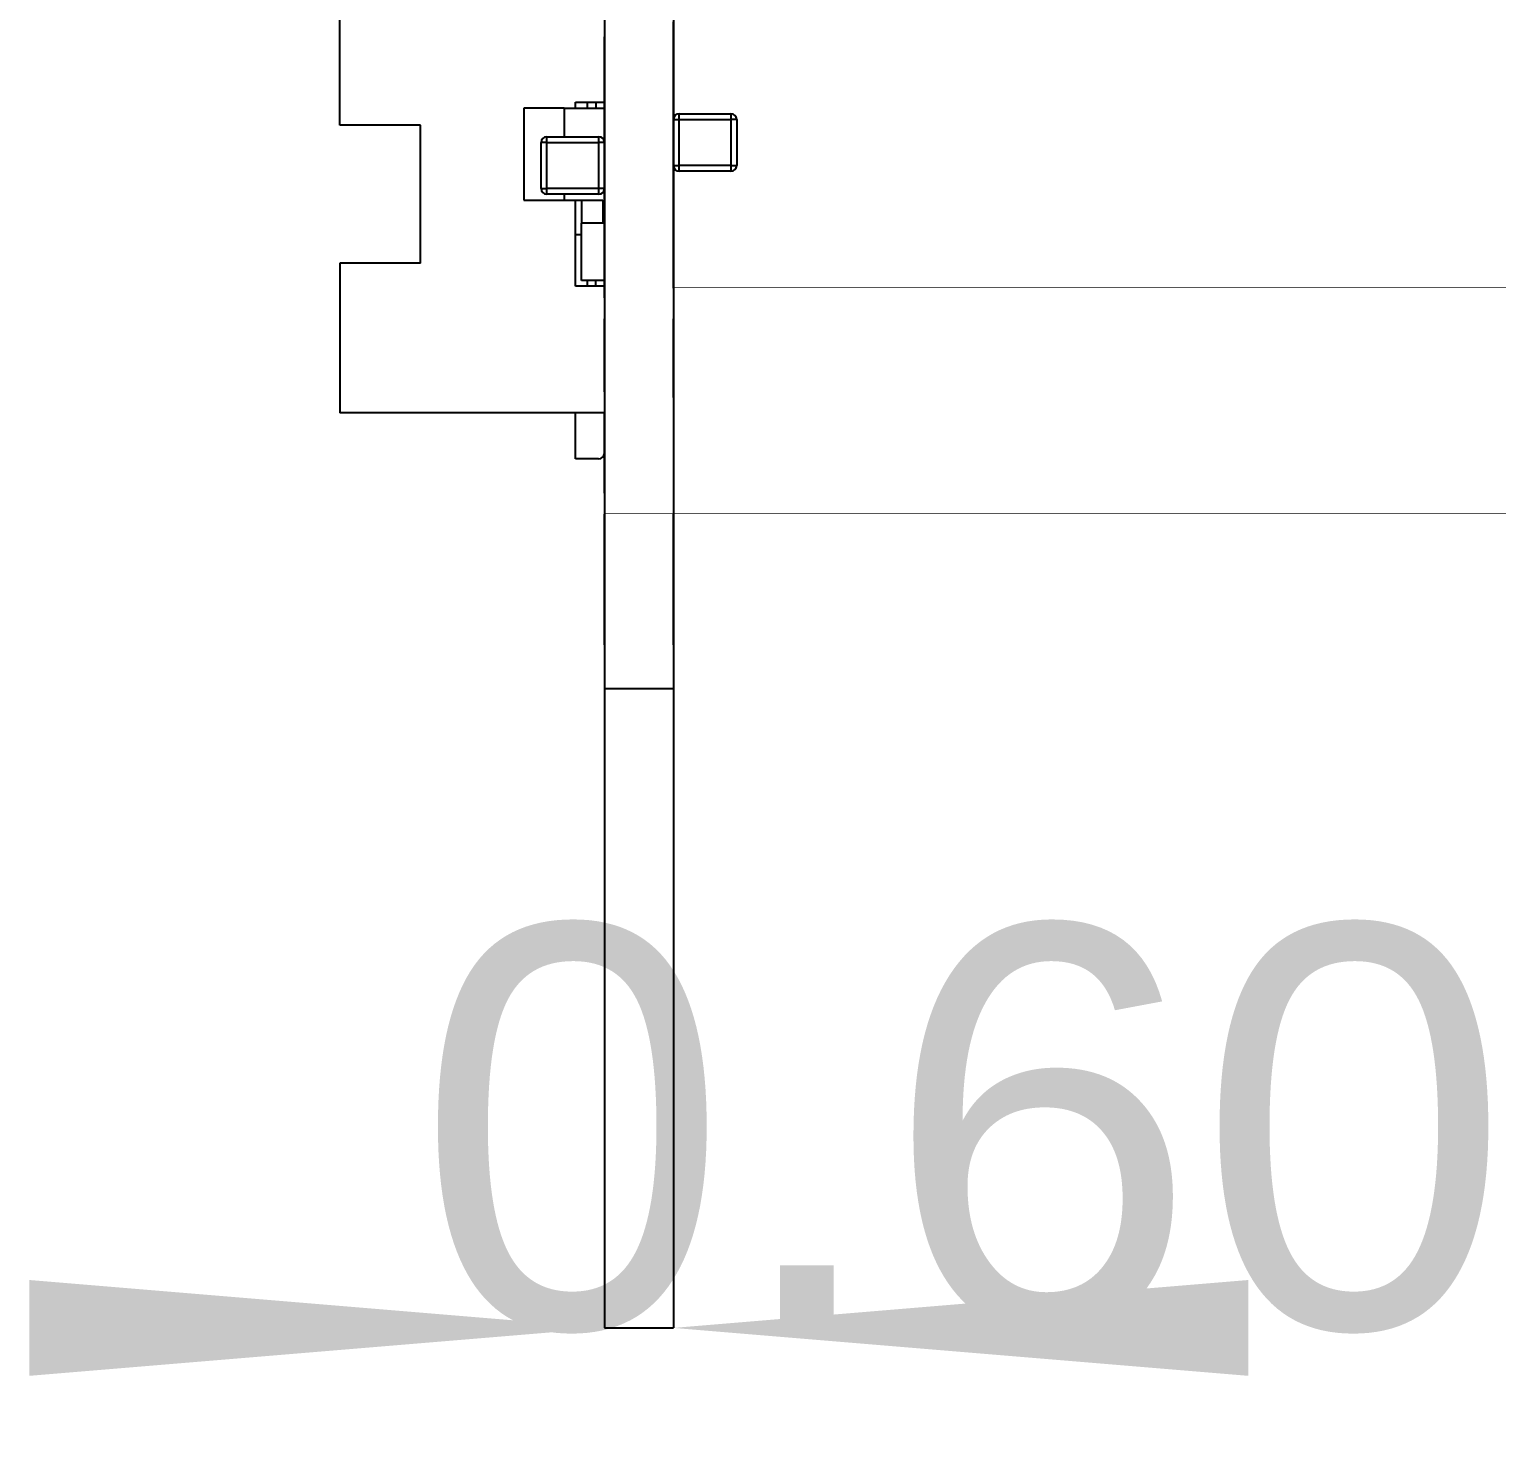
# Model space of a CAD drawing. Extents: x 77 to 195, y 90 to 134.
# Drawn here: x 181.97 to 194.73, y 90.75 to 103.13 of the extents above; entities that cross this region are included whole.
import ezdxf
from ezdxf.enums import TextEntityAlignment as Align

# ---------------------------------------------------------------- set-up
doc = ezdxf.new("R2010")
doc.units = 0
doc.layers.get('0').update_dxf_attribs({"linetype": 'CONTINUOUS'})
doc.layers.add('Dimension009', color=7, linetype='CONTINUOUS')
doc.layers.add('View005', color=7, linetype='CONTINUOUS')
doc.styles.get("Standard").update_dxf_attribs({"font": 'arial.ttf'})
doc.dimstyles.get("Standard").update_dxf_attribs({"dimscale": 0, "dimtxt": 2.5, "dimasz": 2.5, "dimexe": 1.25, "dimexo": 0.625, "dimtad": 1, "dimtxsty": 'STANDARD', "dimcen": 2.5, "dimazin": 3, "dimtfac": 1, "dimtmove": 0, "dimatfit": 3})

# ---------------------------------------------------------------- blocks, each defined once
blk = doc.blocks.new('*Dimension009')
at = {"color": 0}
for points in [[(181.974, 91.4253), (181.974, 92.2587), (186.974, 91.842)], [(192.574, 91.4253), (192.574, 92.2587), (187.574, 91.842)]]:
    blk.add_solid(points, dxfattribs=at)
at = {"layer": 'Dimension009'}
for p, q in [((186.974, 97.4), (186.974, 91.842)), ((187.574, 97.4), (187.574, 91.842)), ((186.974, 91.842), (187.574, 91.842))]:
    blk.add_line(p, q, dxfattribs=at)
blk.add_text('0.60', height=3.5, dxfattribs=at).set_placement((190.093, 91.842), align=Align.CENTER)

msp = doc.modelspace()

# ---------------------------------------------------------------- linework, layer by layer
at = {"layer": 'View005'}
for p, q in [((186.974, 117.4), (186.974, 97.4)), ((186.974, 117.4), (186.974, 97.4)), ((187.574, 117.4), (187.574, 97.4)), ((187.574, 117.4), (187.574, 97.4)), ((187.574, 117.4), (187.574, 97.4)), ((184.674, 102.3), (184.674, 103.6)), ((184.674, 102.3), (184.674, 103.6)), ((186.974, 103.068), (186.974, 103.068)), ((186.974, 103.068), (186.974, 103.068)), ((187.574, 103.068), (187.574, 103.068)), ((187.574, 103.068), (187.574, 103.068)), ((186.974, 102.75), (186.974, 102.75)), ((186.974, 102.75), (186.974, 102.75)), ((187.574, 102.75), (187.574, 102.75)), ((187.574, 102.75), (187.574, 102.75)), ((186.624, 102.45), (186.274, 102.45)), ((186.274, 102.45), (186.274, 101.65)), ((186.624, 102.45), (186.274, 102.45)), ((186.274, 102.45), (186.274, 101.65)), ((186.624, 102.45), (186.624, 102.2)), ((186.624, 102.45), (186.624, 102.2)), ((186.724, 102.45), (186.724, 102.5)), ((186.724, 102.5), (186.974, 102.5)), ((186.724, 102.45), (186.724, 102.5)), ((186.724, 102.5), (186.974, 102.5)), ((186.824, 102.5), (186.824, 102.45)), ((186.824, 102.5), (186.824, 102.45)), ((186.899, 102.5), (186.899, 102.45)), ((186.899, 102.5), (186.899, 102.45)), ((186.974, 102.5), (186.974, 102.5)), ((186.974, 102.5), (186.974, 102.5)), ((186.974, 102.25), (186.974, 102.433)), ((186.974, 102.25), (186.974, 102.433)), ((186.974, 102.25), (186.974, 102.433)), ((186.974, 102.25), (186.974, 102.433)), ((186.974, 102.433), (186.974, 102.433)), ((186.974, 102.433), (186.974, 102.433)), ((187.574, 102.433), (187.574, 102.433)), ((187.574, 102.433), (187.574, 102.433)), ((187.574, 102.318), (187.574, 102.318)), ((187.574, 102.318), (187.574, 102.318)), ((187.624, 102.4), (188.074, 102.4)), ((187.624, 102.4), (188.074, 102.4)), ((187.624, 102.4), (188.074, 102.4)), ((187.624, 102.4), (188.074, 102.4)), ((187.624, 102.4), (188.074, 102.4)), ((187.624, 102.4), (188.074, 102.4)), ((187.624, 102.4), (188.074, 102.4)), ((187.624, 102.4), (188.074, 102.4)), ((187.624, 102.4), (188.074, 102.4)), ((187.624, 102.4), (188.074, 102.4)), ((187.624, 102.4), (188.074, 102.4)), ((187.624, 102.4), (188.074, 102.4)), ((187.624, 102.4), (188.074, 102.4)), ((187.624, 102.4), (188.074, 102.4)), ((187.624, 102.4), (188.074, 102.4)), ((187.624, 102.4), (188.074, 102.4)), ((187.624, 102.4), (188.074, 102.4)), ((187.624, 102.4), (188.074, 102.4)), ((187.624, 102.4), (188.074, 102.4)), ((187.624, 102.4), (188.074, 102.4)), ((187.624, 102.35), (188.074, 102.35)), ((187.624, 101.95), (187.624, 102.35)), ((187.624, 102.35), (188.074, 102.35)), ((187.624, 101.95), (187.624, 102.35)), ((187.624, 102.35), (188.074, 102.35)), ((187.624, 101.95), (187.624, 102.35)), ((187.624, 102.35), (188.074, 102.35)), ((187.624, 101.95), (187.624, 102.35)), ((187.624, 102.35), (188.074, 102.35)), ((187.624, 101.95), (187.624, 102.35)), ((187.624, 102.35), (188.074, 102.35)), ((187.624, 101.95), (187.624, 102.35)), ((188.074, 102.35), (188.074, 101.95)), ((188.074, 102.35), (188.074, 101.95)), ((188.074, 102.35), (188.074, 101.95)), ((188.074, 102.35), (188.074, 101.95)), ((188.074, 102.35), (188.074, 101.95)), ((188.074, 102.35), (188.074, 101.95)), ((188.124, 102.35), (188.124, 101.95)), ((188.124, 102.35), (188.124, 101.95)), ((188.124, 102.35), (188.124, 101.95)), ((188.124, 102.35), (188.124, 101.95)), ((188.124, 102.35), (188.124, 101.95)), ((188.124, 102.35), (188.124, 101.95)), ((185.374, 102.3), (184.674, 102.3)), ((185.374, 102.3), (184.674, 102.3)), ((185.374, 101.1), (185.374, 102.3)), ((185.374, 101.1), (185.374, 102.3)), ((185.374, 101.1), (185.374, 102.3)), ((185.374, 101.1), (185.374, 102.3)), ((186.474, 102.2), (186.924, 102.2)), ((186.474, 102.2), (186.924, 102.2)), ((186.474, 102.2), (186.924, 102.2)), ((186.474, 102.2), (186.924, 102.2)), ((186.474, 102.2), (186.924, 102.2)), ((186.474, 102.2), (186.924, 102.2)), ((186.974, 102.25), (186.974, 102.25)), ((186.974, 102.218), (186.974, 102.25)), ((186.974, 102.218), (186.974, 102.25)), ((186.974, 102.25), (186.974, 102.25)), ((186.974, 102.218), (186.974, 102.25)), ((186.974, 102.218), (186.974, 102.25)), ((186.974, 102.218), (186.974, 102.218)), ((186.974, 102.218), (186.974, 102.218)), ((187.574, 102.218), (187.574, 102.218)), ((187.574, 102.218), (187.574, 102.218)), ((186.424, 101.75), (186.424, 102.15)), ((186.424, 101.75), (186.424, 102.15)), ((186.424, 101.75), (186.424, 102.15)), ((186.424, 101.75), (186.424, 102.15)), ((186.424, 101.75), (186.424, 102.15)), ((186.424, 101.75), (186.424, 102.15)), ((186.474, 101.75), (186.474, 102.15)), ((186.474, 101.75), (186.474, 102.15)), ((186.474, 102.15), (186.924, 102.15)), ((186.474, 102.15), (186.924, 102.15)), ((186.474, 101.75), (186.474, 102.15)), ((186.474, 101.75), (186.474, 102.15)), ((186.474, 102.15), (186.924, 102.15)), ((186.474, 102.15), (186.924, 102.15)), ((186.474, 101.75), (186.474, 102.15)), ((186.474, 102.15), (186.924, 102.15)), ((186.474, 101.75), (186.474, 102.15)), ((186.474, 102.15), (186.924, 102.15)), ((186.924, 102.15), (186.924, 101.75)), ((186.924, 102.15), (186.924, 101.75)), ((186.924, 102.15), (186.924, 101.75)), ((186.924, 102.15), (186.924, 101.75)), ((186.924, 102.15), (186.924, 101.75)), ((186.924, 102.15), (186.924, 101.75)), ((188.074, 101.95), (187.624, 101.95)), ((188.074, 101.95), (187.624, 101.95)), ((188.074, 101.95), (187.624, 101.95)), ((188.074, 101.95), (187.624, 101.95)), ((188.074, 101.95), (187.624, 101.95)), ((188.074, 101.95), (187.624, 101.95)), ((186.974, 101.9), (186.974, 101.9)), ((186.974, 101.9), (186.974, 101.9)), ((187.574, 101.9), (187.574, 101.9)), ((187.574, 101.9), (187.574, 101.9)), ((188.074, 101.9), (187.624, 101.9)), ((188.074, 101.9), (187.624, 101.9)), ((188.074, 101.9), (187.624, 101.9)), ((188.074, 101.9), (187.624, 101.9)), ((188.074, 101.9), (187.624, 101.9)), ((188.074, 101.9), (187.624, 101.9)), ((186.924, 101.75), (186.474, 101.75)), ((186.924, 101.75), (186.474, 101.75)), ((186.924, 101.75), (186.474, 101.75)), ((186.924, 101.75), (186.474, 101.75)), ((186.924, 101.75), (186.474, 101.75)), ((186.924, 101.75), (186.474, 101.75)), ((186.924, 101.7), (186.474, 101.7)), ((186.924, 101.7), (186.474, 101.7)), ((186.924, 101.7), (186.474, 101.7)), ((186.924, 101.7), (186.474, 101.7)), ((186.924, 101.7), (186.474, 101.7)), ((186.924, 101.7), (186.474, 101.7)), ((186.624, 101.7), (186.624, 101.65)), ((186.624, 101.7), (186.624, 101.65)), ((186.274, 101.65), (186.624, 101.65)), ((186.274, 101.65), (186.624, 101.65)), ((186.724, 100.9), (186.724, 101.65)), ((186.724, 100.9), (186.724, 101.65)), ((186.774, 101.65), (186.774, 101.45)), ((186.774, 101.65), (186.774, 101.45)), ((186.96, 101.65), (186.96, 101.45)), ((186.96, 101.65), (186.96, 101.45)), ((186.974, 100.8), (186.974, 101.583)), ((186.974, 100.8), (186.974, 101.583)), ((186.974, 100.8), (186.974, 101.583)), ((186.974, 100.8), (186.974, 101.583)), ((186.974, 101.583), (186.974, 101.583)), ((186.974, 101.583), (186.974, 101.583)), ((187.574, 101.583), (187.574, 101.583)), ((187.574, 101.583), (187.574, 101.583)), ((186.774, 100.95), (186.774, 101.45)), ((186.974, 101.45), (186.774, 101.45)), ((186.774, 100.95), (186.774, 101.45)), ((186.974, 101.45), (186.774, 101.45)), ((186.974, 101.45), (186.974, 101.45)), ((186.974, 101.45), (186.974, 101.45)), ((187.574, 101.433), (187.574, 101.433)), ((187.574, 101.433), (187.574, 101.433)), ((187.574, 101.3), (187.574, 101.3)), ((187.574, 101.3), (187.574, 101.3)), ((185.374, 101.1), (184.674, 101.1)), ((184.674, 101.1), (184.674, 99.8)), ((185.374, 101.1), (184.674, 101.1)), ((184.674, 101.1), (184.674, 99.8)), ((186.974, 100.95), (186.774, 100.95)), ((186.974, 100.95), (186.774, 100.95)), ((186.824, 100.95), (186.824, 100.9)), ((186.824, 100.95), (186.824, 100.9)), ((186.899, 100.9), (186.899, 100.95)), ((186.899, 100.9), (186.899, 100.95)), ((186.974, 100.95), (186.974, 100.95)), ((186.974, 100.95), (186.974, 100.95)), ((187.574, 100.983), (187.574, 100.983)), ((187.574, 100.983), (187.574, 100.983)), ((186.974, 100.9), (186.724, 100.9)), ((186.974, 100.9), (186.724, 100.9)), ((186.974, 100.9), (186.974, 100.9)), ((186.974, 100.9), (186.974, 100.9)), ((186.974, 100.8), (186.974, 100.8)), ((186.974, 100.8), (186.974, 100.8)), ((187.574, 100.883), (187.574, 100.883)), ((187.574, 100.883), (187.574, 100.883)), ((186.974, 100.618), (186.974, 100.618)), ((186.974, 100.618), (186.974, 100.618)), ((187.574, 100.618), (187.574, 100.618)), ((187.574, 100.618), (187.574, 100.618)), ((186.974, 100.3), (186.974, 100.3)), ((186.974, 100.3), (186.974, 100.3)), ((187.574, 100.3), (187.574, 100.3)), ((187.574, 100.3), (187.574, 100.3)), ((186.974, 99.9825), (186.974, 99.9825)), ((186.974, 99.9825), (186.974, 99.9825)), ((187.574, 99.9825), (187.574, 99.9825)), ((187.574, 99.9825), (187.574, 99.9825)), ((187.574, 99.9325), (187.574, 99.9325)), ((187.574, 99.9325), (187.574, 99.9325)), ((186.974, 99.8), (184.674, 99.8)), ((186.974, 99.8), (184.674, 99.8)), ((186.724, 99.4), (186.724, 99.8)), ((186.724, 99.4), (186.724, 99.8)), ((186.974, 99.0999), (186.974, 99.8)), ((186.974, 99.0999), (186.974, 99.8)), ((186.974, 99.0999), (186.974, 99.8)), ((186.974, 99.0999), (186.974, 99.8)), ((186.924, 99.4), (186.724, 99.4)), ((186.924, 99.4), (186.724, 99.4)), ((186.974, 99.0999), (186.974, 99.0999)), ((186.974, 99.0999), (186.974, 99.0999)), ((186.974, 98.9175), (186.974, 98.9175)), ((186.974, 98.9175), (186.974, 98.9175)), ((187.574, 98.9175), (187.574, 98.9175)), ((187.574, 98.9175), (187.574, 98.9175)), ((186.974, 98.8175), (186.974, 98.8175)), ((186.974, 98.8175), (186.974, 98.8175)), ((187.574, 98.8175), (187.574, 98.8175)), ((187.574, 98.8175), (187.574, 98.8175)), ((186.974, 98.5), (186.974, 98.5)), ((186.974, 98.5), (186.974, 98.5)), ((187.574, 98.5), (187.574, 98.5)), ((187.574, 98.5), (187.574, 98.5)), ((186.974, 98.1825), (186.974, 98.1825)), ((186.974, 98.1825), (186.974, 98.1825)), ((187.574, 98.1825), (187.574, 98.1825)), ((187.574, 98.1825), (187.574, 98.1825)), ((186.974, 98.1), (186.974, 98.1)), ((186.974, 98.1), (186.974, 98.1)), ((187.574, 98.1), (187.574, 98.1)), ((187.574, 98.1), (187.574, 98.1)), ((186.974, 97.7825), (186.974, 97.7825)), ((186.974, 97.7825), (186.974, 97.7825)), ((187.574, 97.7825), (187.574, 97.7825)), ((187.574, 97.7825), (187.574, 97.7825)), ((187.574, 97.4), (186.974, 97.4)), ((187.574, 97.4), (186.974, 97.4))]:
    msp.add_line(p, q, dxfattribs=at)
for centre, start, end in [((187.624, 102.35), 179.638, 180), ((187.624, 102.35), 179.638, 180), ((187.624, 102.35), 179.638, 180), ((187.624, 102.35), 179.638, 180), ((187.624, 102.35), 179.638, 180), ((187.624, 102.35), 179.638, 180), ((187.624, 102.35), 179.638, 180), ((187.624, 102.35), 179.638, 180), ((187.624, 102.35), 179.638, 180), ((187.624, 102.35), 179.638, 180), ((187.624, 102.35), 179.638, 180), ((187.624, 102.35), 179.638, 180), ((187.624, 102.35), 179.638, 180), ((187.624, 102.35), 179.638, 180), ((187.624, 102.35), 179.638, 180), ((187.624, 102.35), 179.638, 180), ((187.624, 102.35), 179.638, 180), ((187.624, 102.35), 179.638, 180), ((187.624, 102.35), 90, 175.191), ((187.624, 102.35), 90, 175.191), ((187.624, 102.35), 90, 175.191), ((187.624, 102.35), 90, 175.191), ((187.624, 102.35), 90, 175.191), ((187.624, 102.35), 90, 175.191), ((187.624, 102.35), 90, 175.191), ((187.624, 102.35), 90, 175.191), ((187.624, 102.35), 90, 175.191), ((187.624, 102.35), 90, 175.191), ((187.624, 102.35), 90, 175.191), ((187.624, 102.35), 90, 175.191), ((187.624, 102.35), 90, 175.191), ((187.624, 102.35), 90, 175.191), ((187.624, 102.35), 90, 175.191), ((187.624, 102.35), 90, 175.191), ((187.624, 102.35), 90, 175.191), ((187.624, 102.35), 90, 175.191), ((188.074, 102.35), 0, 90), ((188.074, 102.35), 0, 90), ((188.074, 102.35), 0, 90), ((188.074, 102.35), 0, 90), ((188.074, 102.35), 0, 90), ((188.074, 102.35), 0, 90), ((188.074, 102.35), 0, 90), ((188.074, 102.35), 0, 90), ((188.074, 102.35), 0, 90), ((188.074, 102.35), 0, 90), ((188.074, 102.35), 0, 90), ((188.074, 102.35), 0, 90), ((188.074, 102.35), 0, 90), ((188.074, 102.35), 0, 90), ((188.074, 102.35), 0, 90), ((188.074, 102.35), 0, 90), ((186.474, 102.15), 90, 180), ((186.474, 102.15), 90, 180), ((186.474, 102.15), 90, 180), ((186.474, 102.15), 90, 180), ((186.474, 102.15), 90, 180), ((186.474, 102.15), 90, 180), ((186.474, 102.15), 90, 180), ((186.474, 102.15), 90, 180), ((186.924, 102.15), 4.8088, 90), ((186.924, 102.15), 4.8088, 90), ((186.924, 102.15), 4.8088, 90), ((186.924, 102.15), 4.8088, 90), ((186.924, 102.15), 4.8088, 90), ((186.924, 102.15), 4.8088, 90), ((186.924, 102.15), 4.8088, 90), ((186.924, 102.15), 4.8088, 90), ((186.924, 102.15), 0, 0.36237), ((186.924, 102.15), 0, 0.36237), ((186.924, 102.15), 0, 0.36237), ((186.924, 102.15), 0, 0.36237), ((186.924, 102.15), 0, 0.36237), ((186.924, 102.15), 0, 0.36237), ((186.924, 102.15), 0, 0.36237), ((186.924, 102.15), 0, 0.36237), ((187.624, 101.95), 180, -179.638), ((187.624, 101.95), 180, -179.638), ((187.624, 101.95), 180, -179.638), ((187.624, 101.95), 180, -179.638), ((187.624, 101.95), -180, -179.638), ((187.624, 101.95), -180, -179.638), ((187.624, 101.95), -180, -179.638), ((187.624, 101.95), -180, -179.638), ((187.624, 101.95), 180, -179.638), ((187.624, 101.95), 180, -179.638), ((187.624, 101.95), -175.191, -90), ((187.624, 101.95), -175.191, -90), ((187.624, 101.95), -175.191, -90), ((187.624, 101.95), -175.191, -90), ((187.624, 101.95), -175.191, -90), ((187.624, 101.95), -175.191, -90), ((187.624, 101.95), -175.191, -90), ((187.624, 101.95), -175.191, -90), ((187.624, 101.95), -175.191, -90), ((187.624, 101.95), -175.191, -90), ((188.074, 101.95), -90, 0), ((188.074, 101.95), -90, 0), ((188.074, 101.95), -90, 0), ((188.074, 101.95), -90, 0), ((188.074, 101.95), -90, 0), ((188.074, 101.95), -90, 0), ((188.074, 101.95), -90, 0), ((188.074, 101.95), -90, 0), ((188.074, 101.95), -90, 0), ((188.074, 101.95), -90, 0), ((188.074, 101.95), -90, 0), ((188.074, 101.95), -90, 0), ((188.074, 101.95), -90, 0), ((188.074, 101.95), -90, 0), ((188.074, 101.95), -90, 0), ((188.074, 101.95), -90, 0), ((186.474, 101.75), 180, -90), ((186.474, 101.75), 180, -90), ((186.474, 101.75), 180, -90), ((186.474, 101.75), 180, -90), ((186.474, 101.75), 180, -90), ((186.474, 101.75), 180, -90), ((186.474, 101.75), 180, -90), ((186.474, 101.75), 180, -90), ((186.924, 101.75), -90, -4.8088), ((186.924, 101.75), -90, -4.8088), ((186.924, 101.75), -90, -4.8088), ((186.924, 101.75), -90, -4.8088), ((186.924, 101.75), -90, -4.8088), ((186.924, 101.75), -90, -4.8088), ((186.924, 101.75), -90, -4.8088), ((186.924, 101.75), -90, -4.8088), ((186.924, 101.75), -90, -4.8088), ((186.924, 101.75), -90, -4.8088), ((186.924, 101.75), -90, -4.8088), ((186.924, 101.75), -90, -4.8088), ((186.924, 101.75), -90, -4.8088), ((186.924, 101.75), -90, -4.8088), ((186.924, 101.75), -90, -4.8088), ((186.924, 101.75), -90, -4.8088), ((186.924, 101.75), -90, -4.8088), ((186.924, 101.75), -90, -4.8088), ((186.924, 101.75), -0.36237, 0), ((186.924, 101.75), -0.36237, 0), ((186.924, 101.75), -0.36237, 0), ((186.924, 101.75), -0.36237, 0), ((186.924, 101.75), -0.36237, 0), ((186.924, 101.75), -0.36237, 0), ((186.924, 101.75), -0.36237, 0), ((186.924, 101.75), -0.36237, 0), ((186.924, 101.75), -0.36237, 0), ((186.924, 101.75), -0.36237, 0), ((186.924, 101.75), -0.36237, 0), ((186.924, 101.75), -0.36237, 0), ((186.924, 101.75), -0.36237, 0), ((186.924, 101.75), -0.36237, 0), ((186.924, 101.75), -0.36237, 0), ((186.924, 101.75), -0.36237, 0), ((186.924, 101.75), -0.36237, 0), ((186.924, 101.75), -0.36237, 0), ((186.924, 99.45), -90, -4.8088), ((186.924, 99.45), -90, -4.8088), ((186.924, 99.45), -0.36237, 0), ((186.924, 99.45), -0.36237, 0)]:
    msp.add_arc(centre, 0.05, start, end, dxfattribs=at)
for points, degree in [([(187.574, 103.068), (187.574, 103.131), (187.574, 103.2)], 2), ([(187.574, 103.068), (187.574, 103.131), (187.574, 103.2)], 2), ([(187.574, 103.068), (187.574, 103.131), (187.574, 103.2)], 2), ([(187.574, 103.068), (187.574, 103.131), (187.574, 103.2)], 2), ([(186.974, 102.45), (186.974, 102.45)], 1), ([(186.974, 102.45), (186.974, 102.45)], 1), ([(187.574, 102.318), (187.574, 102.384), (187.574, 102.433)], 2), ([(187.574, 102.318), (187.574, 102.384), (187.574, 102.433)], 2), ([(187.574, 102.318), (187.574, 102.384), (187.574, 102.433)], 2), ([(187.574, 102.318), (187.574, 102.384), (187.574, 102.433)], 2), ([(187.574, 102.35), (187.574, 102.35)], 1), ([(187.574, 102.35), (187.576, 102.35), (187.599, 102.35), (187.624, 102.35)], 3), ([(187.574, 102.35), (187.574, 102.35)], 1), ([(187.574, 102.35), (187.576, 102.35), (187.599, 102.35), (187.624, 102.35)], 3), ([(187.574, 102.35), (187.574, 102.35)], 1), ([(187.574, 102.35), (187.576, 102.35), (187.599, 102.35), (187.624, 102.35)], 3), ([(187.574, 102.35), (187.574, 102.35)], 1), ([(187.574, 102.35), (187.576, 102.35), (187.599, 102.35), (187.624, 102.35)], 3), ([(187.574, 102.35), (187.574, 102.35)], 1), ([(187.574, 102.35), (187.576, 102.35), (187.599, 102.35), (187.624, 102.35)], 3), ([(187.574, 102.35), (187.574, 102.35)], 1), ([(187.574, 102.35), (187.576, 102.35), (187.599, 102.35), (187.624, 102.35)], 3), ([(187.574, 102.218), (187.574, 102.315), (187.574, 102.318)], 2), ([(187.574, 102.218), (187.574, 102.315), (187.574, 102.318)], 2), ([(187.574, 102.218), (187.574, 102.315), (187.574, 102.318)], 2), ([(187.574, 102.218), (187.574, 102.315), (187.574, 102.318)], 2), ([(187.624, 102.35), (187.624, 102.377), (187.624, 102.401), (187.624, 102.4)], 3), ([(187.624, 102.35), (187.624, 102.377), (187.624, 102.401), (187.624, 102.4)], 3), ([(187.624, 102.35), (187.624, 102.377), (187.624, 102.401), (187.624, 102.4)], 3), ([(187.624, 102.35), (187.624, 102.377), (187.624, 102.401), (187.624, 102.4)], 3), ([(187.624, 102.35), (187.624, 102.377), (187.624, 102.401), (187.624, 102.4)], 3), ([(187.624, 102.35), (187.624, 102.377), (187.624, 102.401), (187.624, 102.4)], 3), ([(188.074, 102.4), (188.074, 102.401), (188.074, 102.377), (188.074, 102.35)], 3), ([(188.074, 102.4), (188.074, 102.401), (188.074, 102.377), (188.074, 102.35)], 3), ([(188.074, 102.4), (188.074, 102.401), (188.074, 102.377), (188.074, 102.35)], 3), ([(188.074, 102.4), (188.074, 102.401), (188.074, 102.377), (188.074, 102.35)], 3), ([(188.074, 102.4), (188.074, 102.401), (188.074, 102.377), (188.074, 102.35)], 3), ([(188.074, 102.4), (188.074, 102.401), (188.074, 102.377), (188.074, 102.35)], 3), ([(188.124, 102.35), (188.125, 102.35), (188.101, 102.35), (188.074, 102.35)], 3), ([(188.124, 102.35), (188.125, 102.35), (188.101, 102.35), (188.074, 102.35)], 3), ([(188.124, 102.35), (188.125, 102.35), (188.101, 102.35), (188.074, 102.35)], 3), ([(188.124, 102.35), (188.125, 102.35), (188.101, 102.35), (188.074, 102.35)], 3), ([(188.124, 102.35), (188.125, 102.35), (188.101, 102.35), (188.074, 102.35)], 3), ([(188.124, 102.35), (188.125, 102.35), (188.101, 102.35), (188.074, 102.35)], 3), ([(186.474, 102.15), (186.474, 102.177), (186.474, 102.201), (186.474, 102.2)], 3), ([(186.474, 102.15), (186.474, 102.177), (186.474, 102.201), (186.474, 102.2)], 3), ([(186.474, 102.15), (186.474, 102.177), (186.474, 102.201), (186.474, 102.2)], 3), ([(186.474, 102.15), (186.474, 102.177), (186.474, 102.201), (186.474, 102.2)], 3), ([(186.474, 102.15), (186.474, 102.177), (186.474, 102.201), (186.474, 102.2)], 3), ([(186.474, 102.15), (186.474, 102.177), (186.474, 102.201), (186.474, 102.2)], 3), ([(186.924, 102.2), (186.924, 102.201), (186.924, 102.177), (186.924, 102.15)], 3), ([(186.924, 102.2), (186.924, 102.201), (186.924, 102.177), (186.924, 102.15)], 3), ([(186.924, 102.2), (186.924, 102.201), (186.924, 102.177), (186.924, 102.15)], 3), ([(186.924, 102.2), (186.924, 102.201), (186.924, 102.177), (186.924, 102.15)], 3), ([(186.924, 102.2), (186.924, 102.201), (186.924, 102.177), (186.924, 102.15)], 3), ([(186.924, 102.2), (186.924, 102.201), (186.924, 102.177), (186.924, 102.15)], 3), ([(186.474, 102.15), (186.447, 102.15), (186.424, 102.15), (186.424, 102.15)], 3), ([(186.474, 102.15), (186.447, 102.15), (186.424, 102.15), (186.424, 102.15)], 3), ([(186.474, 102.15), (186.447, 102.15), (186.424, 102.15), (186.424, 102.15)], 3), ([(186.474, 102.15), (186.447, 102.15), (186.424, 102.15), (186.424, 102.15)], 3), ([(186.474, 102.15), (186.447, 102.15), (186.424, 102.15), (186.424, 102.15)], 3), ([(186.474, 102.15), (186.447, 102.15), (186.424, 102.15), (186.424, 102.15)], 3), ([(186.974, 102.15), (186.972, 102.15), (186.949, 102.15), (186.924, 102.15)], 3), ([(186.974, 102.15), (186.972, 102.15), (186.949, 102.15), (186.924, 102.15)], 3), ([(186.974, 102.15), (186.972, 102.15), (186.949, 102.15), (186.924, 102.15)], 3), ([(186.974, 102.15), (186.972, 102.15), (186.949, 102.15), (186.924, 102.15)], 3), ([(186.974, 102.15), (186.972, 102.15), (186.949, 102.15), (186.924, 102.15)], 3), ([(186.974, 102.15), (186.972, 102.15), (186.949, 102.15), (186.924, 102.15)], 3), ([(186.974, 102.15), (186.974, 102.15)], 1), ([(186.974, 102.15), (186.974, 102.15)], 1), ([(186.974, 102.15), (186.974, 102.15)], 1), ([(186.974, 102.15), (186.974, 102.15)], 1), ([(186.974, 102.15), (186.974, 102.15)], 1), ([(186.974, 102.15), (186.974, 102.15)], 1), ([(187.574, 101.95), (187.574, 101.95)], 1), ([(187.574, 101.95), (187.576, 101.95), (187.599, 101.95), (187.624, 101.95)], 3), ([(187.574, 101.95), (187.574, 101.95)], 1), ([(187.574, 101.95), (187.576, 101.95), (187.599, 101.95), (187.624, 101.95)], 3), ([(187.574, 101.95), (187.574, 101.95)], 1), ([(187.574, 101.95), (187.576, 101.95), (187.599, 101.95), (187.624, 101.95)], 3), ([(187.574, 101.95), (187.574, 101.95)], 1), ([(187.574, 101.95), (187.576, 101.95), (187.599, 101.95), (187.624, 101.95)], 3), ([(187.574, 101.95), (187.574, 101.95)], 1), ([(187.574, 101.95), (187.576, 101.95), (187.599, 101.95), (187.624, 101.95)], 3), ([(187.574, 101.95), (187.574, 101.95)], 1), ([(187.574, 101.95), (187.576, 101.95), (187.599, 101.95), (187.624, 101.95)], 3), ([(187.624, 101.9), (187.624, 101.899), (187.624, 101.923), (187.624, 101.95)], 3), ([(187.624, 101.9), (187.624, 101.899), (187.624, 101.923), (187.624, 101.95)], 3), ([(187.624, 101.9), (187.624, 101.899), (187.624, 101.923), (187.624, 101.95)], 3), ([(187.624, 101.9), (187.624, 101.899), (187.624, 101.923), (187.624, 101.95)], 3), ([(187.624, 101.9), (187.624, 101.899), (187.624, 101.923), (187.624, 101.95)], 3), ([(187.624, 101.9), (187.624, 101.899), (187.624, 101.923), (187.624, 101.95)], 3), ([(188.074, 101.95), (188.101, 101.95), (188.125, 101.95), (188.124, 101.95)], 3), ([(188.074, 101.95), (188.101, 101.95), (188.125, 101.95), (188.124, 101.95)], 3), ([(188.074, 101.95), (188.074, 101.923), (188.074, 101.899), (188.074, 101.9)], 3), ([(188.074, 101.95), (188.074, 101.923), (188.074, 101.899), (188.074, 101.9)], 3), ([(188.074, 101.95), (188.101, 101.95), (188.125, 101.95), (188.124, 101.95)], 3), ([(188.074, 101.95), (188.101, 101.95), (188.125, 101.95), (188.124, 101.95)], 3), ([(188.074, 101.95), (188.074, 101.923), (188.074, 101.899), (188.074, 101.9)], 3), ([(188.074, 101.95), (188.074, 101.923), (188.074, 101.899), (188.074, 101.9)], 3), ([(188.074, 101.95), (188.101, 101.95), (188.125, 101.95), (188.124, 101.95)], 3), ([(188.074, 101.95), (188.074, 101.923), (188.074, 101.899), (188.074, 101.9)], 3), ([(188.074, 101.95), (188.101, 101.95), (188.125, 101.95), (188.124, 101.95)], 3), ([(188.074, 101.95), (188.074, 101.923), (188.074, 101.899), (188.074, 101.9)], 3), ([(186.424, 101.75), (186.424, 101.75), (186.447, 101.75), (186.474, 101.75)], 3), ([(186.424, 101.75), (186.424, 101.75), (186.447, 101.75), (186.474, 101.75)], 3), ([(186.424, 101.75), (186.424, 101.75), (186.447, 101.75), (186.474, 101.75)], 3), ([(186.424, 101.75), (186.424, 101.75), (186.447, 101.75), (186.474, 101.75)], 3), ([(186.424, 101.75), (186.424, 101.75), (186.447, 101.75), (186.474, 101.75)], 3), ([(186.424, 101.75), (186.424, 101.75), (186.447, 101.75), (186.474, 101.75)], 3), ([(186.474, 101.7), (186.474, 101.699), (186.474, 101.723), (186.474, 101.75)], 3), ([(186.474, 101.7), (186.474, 101.699), (186.474, 101.723), (186.474, 101.75)], 3), ([(186.474, 101.7), (186.474, 101.699), (186.474, 101.723), (186.474, 101.75)], 3), ([(186.474, 101.7), (186.474, 101.699), (186.474, 101.723), (186.474, 101.75)], 3), ([(186.474, 101.7), (186.474, 101.699), (186.474, 101.723), (186.474, 101.75)], 3), ([(186.474, 101.7), (186.474, 101.699), (186.474, 101.723), (186.474, 101.75)], 3), ([(186.924, 101.75), (186.924, 101.723), (186.924, 101.699), (186.924, 101.7)], 3), ([(186.924, 101.75), (186.924, 101.723), (186.924, 101.699), (186.924, 101.7)], 3), ([(186.974, 101.75), (186.972, 101.75), (186.949, 101.75), (186.924, 101.75)], 3), ([(186.974, 101.75), (186.972, 101.75), (186.949, 101.75), (186.924, 101.75)], 3), ([(186.924, 101.75), (186.924, 101.723), (186.924, 101.699), (186.924, 101.7)], 3), ([(186.924, 101.75), (186.924, 101.723), (186.924, 101.699), (186.924, 101.7)], 3), ([(186.974, 101.75), (186.972, 101.75), (186.949, 101.75), (186.924, 101.75)], 3), ([(186.974, 101.75), (186.972, 101.75), (186.949, 101.75), (186.924, 101.75)], 3), ([(186.924, 101.75), (186.924, 101.723), (186.924, 101.699), (186.924, 101.7)], 3), ([(186.974, 101.75), (186.972, 101.75), (186.949, 101.75), (186.924, 101.75)], 3), ([(186.924, 101.75), (186.924, 101.723), (186.924, 101.699), (186.924, 101.7)], 3), ([(186.974, 101.75), (186.972, 101.75), (186.949, 101.75), (186.924, 101.75)], 3), ([(186.974, 101.75), (186.974, 101.75)], 1), ([(186.974, 101.75), (186.974, 101.75)], 1), ([(186.974, 101.75), (186.974, 101.75)], 1), ([(186.974, 101.75), (186.974, 101.75)], 1), ([(186.974, 101.75), (186.974, 101.75)], 1), ([(186.974, 101.75), (186.974, 101.75)], 1), ([(186.624, 101.65), (186.775, 101.65), (186.918, 101.65), (186.96, 101.65)], 3), ([(186.624, 101.65), (186.775, 101.65), (186.918, 101.65), (186.96, 101.65)], 3), ([(187.574, 101.433), (187.574, 101.432), (187.574, 101.491), (187.574, 101.583)], 3), ([(187.574, 101.433), (187.574, 101.432), (187.574, 101.491), (187.574, 101.583)], 3), ([(187.574, 101.433), (187.574, 101.432), (187.574, 101.491), (187.574, 101.583)], 3), ([(187.574, 101.433), (187.574, 101.432), (187.574, 101.491), (187.574, 101.583)], 3), ([(187.574, 101.3), (187.574, 101.369), (187.574, 101.433)], 2), ([(187.574, 101.3), (187.574, 101.369), (187.574, 101.433)], 2), ([(187.574, 101.3), (187.574, 101.369), (187.574, 101.433)], 2), ([(187.574, 101.3), (187.574, 101.369), (187.574, 101.433)], 2), ([(186.724, 101.35), (186.773, 101.35), (186.774, 101.35)], 2), ([(186.724, 101.35), (186.773, 101.35), (186.774, 101.35)], 2), ([(187.574, 100.883), (187.574, 100.885), (187.574, 100.983)], 2), ([(187.574, 100.883), (187.574, 100.885), (187.574, 100.983)], 2), ([(187.574, 100.883), (187.574, 100.885), (187.574, 100.983)], 2), ([(187.574, 100.883), (187.574, 100.885), (187.574, 100.983)], 2), ([(187.574, 99.9325), (187.574, 99.9331), (187.574, 99.9825)], 2), ([(187.574, 99.9325), (187.574, 99.9331), (187.574, 99.9825)], 2), ([(187.574, 99.9325), (187.574, 99.9331), (187.574, 99.9825)], 2), ([(187.574, 99.9325), (187.574, 99.9331), (187.574, 99.9825)], 2), ([(186.974, 98.8175), (186.974, 98.9151), (186.974, 98.9175)], 2), ([(186.974, 98.8175), (186.974, 98.9151), (186.974, 98.9175)], 2), ([(186.974, 98.8175), (186.974, 98.9151), (186.974, 98.9175)], 2), ([(186.974, 98.8175), (186.974, 98.9151), (186.974, 98.9175)], 2), ([(187.574, 98.8175), (187.574, 98.9151), (187.574, 98.9175)], 2), ([(187.574, 98.8175), (187.574, 98.9151), (187.574, 98.9175)], 2), ([(187.574, 98.8175), (187.574, 98.9151), (187.574, 98.9175)], 2), ([(187.574, 98.8175), (187.574, 98.9151), (187.574, 98.9175)], 2), ([(186.974, 98.1), (186.974, 98.1825)], 1), ([(186.974, 98.1), (186.974, 98.1825)], 1), ([(186.974, 98.1), (186.974, 98.1825)], 1), ([(186.974, 98.1), (186.974, 98.1825)], 1), ([(187.574, 98.1), (187.574, 98.1825)], 1), ([(187.574, 98.1), (187.574, 98.1825)], 1), ([(187.574, 98.1), (187.574, 98.1825)], 1), ([(187.574, 98.1), (187.574, 98.1825)], 1)]:
    msp.add_open_spline(points, degree=degree, dxfattribs=at)
for points, knots in [([(186.974, 102.75), (186.974, 102.833), (186.974, 102.915), (186.974, 102.975), (186.974, 103.033), (186.974, 103.067), (186.974, 103.068)], [0, 0, 0, 0, 0.785398, 0.785398, 0.785398, 1.5708, 1.5708, 1.5708, 1.5708]), ([(186.974, 102.75), (186.974, 102.833), (186.974, 102.915), (186.974, 102.975), (186.974, 103.033), (186.974, 103.067), (186.974, 103.068)], [0, 0, 0, 0, 0.785398, 0.785398, 0.785398, 1.5708, 1.5708, 1.5708, 1.5708]), ([(186.974, 102.75), (186.974, 102.833), (186.974, 102.915), (186.974, 102.975), (186.974, 103.033), (186.974, 103.067), (186.974, 103.068)], [0, 0, 0, 0, 0.785398, 0.785398, 0.785398, 1.5708, 1.5708, 1.5708, 1.5708]), ([(186.974, 102.75), (186.974, 102.833), (186.974, 102.915), (186.974, 102.975), (186.974, 103.033), (186.974, 103.067), (186.974, 103.068)], [0, 0, 0, 0, 0.785398, 0.785398, 0.785398, 1.5708, 1.5708, 1.5708, 1.5708]), ([(187.574, 102.75), (187.574, 102.833), (187.574, 102.915), (187.574, 102.975), (187.574, 103.033), (187.574, 103.067), (187.574, 103.068)], [0, 0, 0, 0, 0.785398, 0.785398, 0.785398, 1.5708, 1.5708, 1.5708, 1.5708]), ([(187.574, 102.75), (187.574, 102.833), (187.574, 102.915), (187.574, 102.975), (187.574, 103.033), (187.574, 103.067), (187.574, 103.068)], [0, 0, 0, 0, 0.785398, 0.785398, 0.785398, 1.5708, 1.5708, 1.5708, 1.5708]), ([(187.574, 102.75), (187.574, 102.833), (187.574, 102.915), (187.574, 102.975), (187.574, 103.033), (187.574, 103.067), (187.574, 103.068)], [0, 0, 0, 0, 0.785398, 0.785398, 0.785398, 1.5708, 1.5708, 1.5708, 1.5708]), ([(187.574, 102.75), (187.574, 102.833), (187.574, 102.915), (187.574, 102.975), (187.574, 103.033), (187.574, 103.067), (187.574, 103.068)], [0, 0, 0, 0, 0.785398, 0.785398, 0.785398, 1.5708, 1.5708, 1.5708, 1.5708]), ([(186.974, 102.433), (186.974, 102.433), (186.974, 102.467), (186.974, 102.525), (186.974, 102.585), (186.974, 102.667), (186.974, 102.75)], [4.71239, 4.71239, 4.71239, 4.71239, 5.49779, 5.49779, 5.49779, 6.28319, 6.28319, 6.28319, 6.28319]), ([(186.974, 102.433), (186.974, 102.433), (186.974, 102.467), (186.974, 102.525), (186.974, 102.585), (186.974, 102.667), (186.974, 102.75)], [4.71239, 4.71239, 4.71239, 4.71239, 5.49779, 5.49779, 5.49779, 6.28319, 6.28319, 6.28319, 6.28319]), ([(186.974, 102.433), (186.974, 102.433), (186.974, 102.467), (186.974, 102.525), (186.974, 102.585), (186.974, 102.667), (186.974, 102.75)], [4.71239, 4.71239, 4.71239, 4.71239, 5.49779, 5.49779, 5.49779, 6.28319, 6.28319, 6.28319, 6.28319]), ([(186.974, 102.433), (186.974, 102.433), (186.974, 102.467), (186.974, 102.525), (186.974, 102.585), (186.974, 102.667), (186.974, 102.75)], [4.71239, 4.71239, 4.71239, 4.71239, 5.49779, 5.49779, 5.49779, 6.28319, 6.28319, 6.28319, 6.28319]), ([(187.574, 102.433), (187.574, 102.433), (187.574, 102.467), (187.574, 102.525), (187.574, 102.585), (187.574, 102.667), (187.574, 102.75)], [4.71239, 4.71239, 4.71239, 4.71239, 5.49779, 5.49779, 5.49779, 6.28319, 6.28319, 6.28319, 6.28319]), ([(187.574, 102.433), (187.574, 102.433), (187.574, 102.467), (187.574, 102.525), (187.574, 102.585), (187.574, 102.667), (187.574, 102.75)], [4.71239, 4.71239, 4.71239, 4.71239, 5.49779, 5.49779, 5.49779, 6.28319, 6.28319, 6.28319, 6.28319]), ([(187.574, 102.433), (187.574, 102.433), (187.574, 102.467), (187.574, 102.525), (187.574, 102.585), (187.574, 102.667), (187.574, 102.75)], [4.71239, 4.71239, 4.71239, 4.71239, 5.49779, 5.49779, 5.49779, 6.28319, 6.28319, 6.28319, 6.28319]), ([(187.574, 102.433), (187.574, 102.433), (187.574, 102.467), (187.574, 102.525), (187.574, 102.585), (187.574, 102.667), (187.574, 102.75)], [4.71239, 4.71239, 4.71239, 4.71239, 5.49779, 5.49779, 5.49779, 6.28319, 6.28319, 6.28319, 6.28319]), ([(186.624, 102.45), (186.714, 102.45), (186.803, 102.45), (186.868, 102.45), (186.932, 102.45), (186.971, 102.45), (186.974, 102.45)], [0, 0, 0, 0, 0.769541, 0.769541, 0.769541, 1.53908, 1.53908, 1.53908, 1.53908]), ([(186.624, 102.45), (186.714, 102.45), (186.803, 102.45), (186.868, 102.45), (186.932, 102.45), (186.971, 102.45), (186.974, 102.45)], [0, 0, 0, 0, 0.769541, 0.769541, 0.769541, 1.53908, 1.53908, 1.53908, 1.53908]), ([(186.974, 101.9), (186.974, 101.983), (186.974, 102.065), (186.974, 102.125), (186.974, 102.183), (186.974, 102.217), (186.974, 102.218)], [0, 0, 0, 0, 0.785398, 0.785398, 0.785398, 1.5708, 1.5708, 1.5708, 1.5708]), ([(186.974, 101.9), (186.974, 101.983), (186.974, 102.065), (186.974, 102.125), (186.974, 102.183), (186.974, 102.217), (186.974, 102.218)], [0, 0, 0, 0, 0.785398, 0.785398, 0.785398, 1.5708, 1.5708, 1.5708, 1.5708]), ([(186.974, 101.9), (186.974, 101.983), (186.974, 102.065), (186.974, 102.125), (186.974, 102.183), (186.974, 102.217), (186.974, 102.218)], [0, 0, 0, 0, 0.785398, 0.785398, 0.785398, 1.5708, 1.5708, 1.5708, 1.5708]), ([(186.974, 101.9), (186.974, 101.983), (186.974, 102.065), (186.974, 102.125), (186.974, 102.183), (186.974, 102.217), (186.974, 102.218)], [0, 0, 0, 0, 0.785398, 0.785398, 0.785398, 1.5708, 1.5708, 1.5708, 1.5708]), ([(187.574, 101.9), (187.574, 101.983), (187.574, 102.065), (187.574, 102.125), (187.574, 102.183), (187.574, 102.217), (187.574, 102.218)], [0, 0, 0, 0, 0.785398, 0.785398, 0.785398, 1.5708, 1.5708, 1.5708, 1.5708]), ([(187.574, 101.9), (187.574, 101.983), (187.574, 102.065), (187.574, 102.125), (187.574, 102.183), (187.574, 102.217), (187.574, 102.218)], [0, 0, 0, 0, 0.785398, 0.785398, 0.785398, 1.5708, 1.5708, 1.5708, 1.5708]), ([(187.574, 101.9), (187.574, 101.983), (187.574, 102.065), (187.574, 102.125), (187.574, 102.183), (187.574, 102.217), (187.574, 102.218)], [0, 0, 0, 0, 0.785398, 0.785398, 0.785398, 1.5708, 1.5708, 1.5708, 1.5708]), ([(187.574, 101.9), (187.574, 101.983), (187.574, 102.065), (187.574, 102.125), (187.574, 102.183), (187.574, 102.217), (187.574, 102.218)], [0, 0, 0, 0, 0.785398, 0.785398, 0.785398, 1.5708, 1.5708, 1.5708, 1.5708]), ([(186.974, 101.583), (186.974, 101.583), (186.974, 101.617), (186.974, 101.675), (186.974, 101.735), (186.974, 101.817), (186.974, 101.9)], [4.71239, 4.71239, 4.71239, 4.71239, 5.49779, 5.49779, 5.49779, 6.28319, 6.28319, 6.28319, 6.28319]), ([(186.974, 101.583), (186.974, 101.583), (186.974, 101.617), (186.974, 101.675), (186.974, 101.735), (186.974, 101.817), (186.974, 101.9)], [4.71239, 4.71239, 4.71239, 4.71239, 5.49779, 5.49779, 5.49779, 6.28319, 6.28319, 6.28319, 6.28319]), ([(186.974, 101.583), (186.974, 101.583), (186.974, 101.617), (186.974, 101.675), (186.974, 101.735), (186.974, 101.817), (186.974, 101.9)], [4.71239, 4.71239, 4.71239, 4.71239, 5.49779, 5.49779, 5.49779, 6.28319, 6.28319, 6.28319, 6.28319]), ([(186.974, 101.583), (186.974, 101.583), (186.974, 101.617), (186.974, 101.675), (186.974, 101.735), (186.974, 101.817), (186.974, 101.9)], [4.71239, 4.71239, 4.71239, 4.71239, 5.49779, 5.49779, 5.49779, 6.28319, 6.28319, 6.28319, 6.28319]), ([(187.574, 101.583), (187.574, 101.583), (187.574, 101.617), (187.574, 101.675), (187.574, 101.735), (187.574, 101.817), (187.574, 101.9)], [4.71239, 4.71239, 4.71239, 4.71239, 5.49779, 5.49779, 5.49779, 6.28319, 6.28319, 6.28319, 6.28319]), ([(187.574, 101.583), (187.574, 101.583), (187.574, 101.617), (187.574, 101.675), (187.574, 101.735), (187.574, 101.817), (187.574, 101.9)], [4.71239, 4.71239, 4.71239, 4.71239, 5.49779, 5.49779, 5.49779, 6.28319, 6.28319, 6.28319, 6.28319]), ([(187.574, 101.583), (187.574, 101.583), (187.574, 101.617), (187.574, 101.675), (187.574, 101.735), (187.574, 101.817), (187.574, 101.9)], [4.71239, 4.71239, 4.71239, 4.71239, 5.49779, 5.49779, 5.49779, 6.28319, 6.28319, 6.28319, 6.28319]), ([(187.574, 101.583), (187.574, 101.583), (187.574, 101.617), (187.574, 101.675), (187.574, 101.735), (187.574, 101.817), (187.574, 101.9)], [4.71239, 4.71239, 4.71239, 4.71239, 5.49779, 5.49779, 5.49779, 6.28319, 6.28319, 6.28319, 6.28319]), ([(187.574, 100.983), (187.574, 100.983), (187.574, 101.017), (187.574, 101.075), (187.574, 101.135), (187.574, 101.217), (187.574, 101.3)], [4.71239, 4.71239, 4.71239, 4.71239, 5.49779, 5.49779, 5.49779, 6.28319, 6.28319, 6.28319, 6.28319]), ([(187.574, 100.983), (187.574, 100.983), (187.574, 101.017), (187.574, 101.075), (187.574, 101.135), (187.574, 101.217), (187.574, 101.3)], [4.71239, 4.71239, 4.71239, 4.71239, 5.49779, 5.49779, 5.49779, 6.28319, 6.28319, 6.28319, 6.28319]), ([(187.574, 100.983), (187.574, 100.983), (187.574, 101.017), (187.574, 101.075), (187.574, 101.135), (187.574, 101.217), (187.574, 101.3)], [4.71239, 4.71239, 4.71239, 4.71239, 5.49779, 5.49779, 5.49779, 6.28319, 6.28319, 6.28319, 6.28319]), ([(187.574, 100.983), (187.574, 100.983), (187.574, 101.017), (187.574, 101.075), (187.574, 101.135), (187.574, 101.217), (187.574, 101.3)], [4.71239, 4.71239, 4.71239, 4.71239, 5.49779, 5.49779, 5.49779, 6.28319, 6.28319, 6.28319, 6.28319]), ([(186.974, 100.3), (186.974, 100.383), (186.974, 100.465), (186.974, 100.525), (186.974, 100.583), (186.974, 100.617), (186.974, 100.618)], [0, 0, 0, 0, 0.785398, 0.785398, 0.785398, 1.5708, 1.5708, 1.5708, 1.5708]), ([(186.974, 100.3), (186.974, 100.383), (186.974, 100.465), (186.974, 100.525), (186.974, 100.583), (186.974, 100.617), (186.974, 100.618)], [0, 0, 0, 0, 0.785398, 0.785398, 0.785398, 1.5708, 1.5708, 1.5708, 1.5708]), ([(186.974, 100.3), (186.974, 100.383), (186.974, 100.465), (186.974, 100.525), (186.974, 100.583), (186.974, 100.617), (186.974, 100.618)], [0, 0, 0, 0, 0.785398, 0.785398, 0.785398, 1.5708, 1.5708, 1.5708, 1.5708]), ([(186.974, 100.3), (186.974, 100.383), (186.974, 100.465), (186.974, 100.525), (186.974, 100.583), (186.974, 100.617), (186.974, 100.618)], [0, 0, 0, 0, 0.785398, 0.785398, 0.785398, 1.5708, 1.5708, 1.5708, 1.5708]), ([(187.574, 100.3), (187.574, 100.383), (187.574, 100.465), (187.574, 100.525), (187.574, 100.583), (187.574, 100.617), (187.574, 100.618)], [0, 0, 0, 0, 0.785398, 0.785398, 0.785398, 1.5708, 1.5708, 1.5708, 1.5708]), ([(187.574, 100.3), (187.574, 100.383), (187.574, 100.465), (187.574, 100.525), (187.574, 100.583), (187.574, 100.617), (187.574, 100.618)], [0, 0, 0, 0, 0.785398, 0.785398, 0.785398, 1.5708, 1.5708, 1.5708, 1.5708]), ([(187.574, 100.3), (187.574, 100.383), (187.574, 100.465), (187.574, 100.525), (187.574, 100.583), (187.574, 100.617), (187.574, 100.618)], [0, 0, 0, 0, 0.785398, 0.785398, 0.785398, 1.5708, 1.5708, 1.5708, 1.5708]), ([(187.574, 100.3), (187.574, 100.383), (187.574, 100.465), (187.574, 100.525), (187.574, 100.583), (187.574, 100.617), (187.574, 100.618)], [0, 0, 0, 0, 0.785398, 0.785398, 0.785398, 1.5708, 1.5708, 1.5708, 1.5708]), ([(186.974, 99.9825), (186.974, 99.9828), (186.974, 100.017), (186.974, 100.075), (186.974, 100.135), (186.974, 100.217), (186.974, 100.3)], [4.71239, 4.71239, 4.71239, 4.71239, 5.49779, 5.49779, 5.49779, 6.28319, 6.28319, 6.28319, 6.28319]), ([(186.974, 99.9825), (186.974, 99.9828), (186.974, 100.017), (186.974, 100.075), (186.974, 100.135), (186.974, 100.217), (186.974, 100.3)], [4.71239, 4.71239, 4.71239, 4.71239, 5.49779, 5.49779, 5.49779, 6.28319, 6.28319, 6.28319, 6.28319]), ([(186.974, 99.9825), (186.974, 99.9828), (186.974, 100.017), (186.974, 100.075), (186.974, 100.135), (186.974, 100.217), (186.974, 100.3)], [4.71239, 4.71239, 4.71239, 4.71239, 5.49779, 5.49779, 5.49779, 6.28319, 6.28319, 6.28319, 6.28319]), ([(186.974, 99.9825), (186.974, 99.9828), (186.974, 100.017), (186.974, 100.075), (186.974, 100.135), (186.974, 100.217), (186.974, 100.3)], [4.71239, 4.71239, 4.71239, 4.71239, 5.49779, 5.49779, 5.49779, 6.28319, 6.28319, 6.28319, 6.28319]), ([(187.574, 99.9825), (187.574, 99.9828), (187.574, 100.017), (187.574, 100.075), (187.574, 100.135), (187.574, 100.217), (187.574, 100.3)], [4.71239, 4.71239, 4.71239, 4.71239, 5.49779, 5.49779, 5.49779, 6.28319, 6.28319, 6.28319, 6.28319]), ([(187.574, 99.9825), (187.574, 99.9828), (187.574, 100.017), (187.574, 100.075), (187.574, 100.135), (187.574, 100.217), (187.574, 100.3)], [4.71239, 4.71239, 4.71239, 4.71239, 5.49779, 5.49779, 5.49779, 6.28319, 6.28319, 6.28319, 6.28319]), ([(187.574, 99.9825), (187.574, 99.9828), (187.574, 100.017), (187.574, 100.075), (187.574, 100.135), (187.574, 100.217), (187.574, 100.3)], [4.71239, 4.71239, 4.71239, 4.71239, 5.49779, 5.49779, 5.49779, 6.28319, 6.28319, 6.28319, 6.28319]), ([(187.574, 99.9825), (187.574, 99.9828), (187.574, 100.017), (187.574, 100.075), (187.574, 100.135), (187.574, 100.217), (187.574, 100.3)], [4.71239, 4.71239, 4.71239, 4.71239, 5.49779, 5.49779, 5.49779, 6.28319, 6.28319, 6.28319, 6.28319]), ([(186.974, 98.5), (186.974, 98.5833), (186.974, 98.6654), (186.974, 98.7245), (186.974, 98.7832), (186.974, 98.8172), (186.974, 98.8175)], [0, 0, 0, 0, 0.785398, 0.785398, 0.785398, 1.5708, 1.5708, 1.5708, 1.5708]), ([(186.974, 98.5), (186.974, 98.5833), (186.974, 98.6654), (186.974, 98.7245), (186.974, 98.7832), (186.974, 98.8172), (186.974, 98.8175)], [0, 0, 0, 0, 0.785398, 0.785398, 0.785398, 1.5708, 1.5708, 1.5708, 1.5708]), ([(186.974, 98.5), (186.974, 98.5833), (186.974, 98.6654), (186.974, 98.7245), (186.974, 98.7832), (186.974, 98.8172), (186.974, 98.8175)], [0, 0, 0, 0, 0.785398, 0.785398, 0.785398, 1.5708, 1.5708, 1.5708, 1.5708]), ([(186.974, 98.5), (186.974, 98.5833), (186.974, 98.6654), (186.974, 98.7245), (186.974, 98.7832), (186.974, 98.8172), (186.974, 98.8175)], [0, 0, 0, 0, 0.785398, 0.785398, 0.785398, 1.5708, 1.5708, 1.5708, 1.5708]), ([(187.574, 98.5), (187.574, 98.5833), (187.574, 98.6654), (187.574, 98.7245), (187.574, 98.7832), (187.574, 98.8172), (187.574, 98.8175)], [0, 0, 0, 0, 0.785398, 0.785398, 0.785398, 1.5708, 1.5708, 1.5708, 1.5708]), ([(187.574, 98.5), (187.574, 98.5833), (187.574, 98.6654), (187.574, 98.7245), (187.574, 98.7832), (187.574, 98.8172), (187.574, 98.8175)], [0, 0, 0, 0, 0.785398, 0.785398, 0.785398, 1.5708, 1.5708, 1.5708, 1.5708]), ([(187.574, 98.5), (187.574, 98.5833), (187.574, 98.6654), (187.574, 98.7245), (187.574, 98.7832), (187.574, 98.8172), (187.574, 98.8175)], [0, 0, 0, 0, 0.785398, 0.785398, 0.785398, 1.5708, 1.5708, 1.5708, 1.5708]), ([(187.574, 98.5), (187.574, 98.5833), (187.574, 98.6654), (187.574, 98.7245), (187.574, 98.7832), (187.574, 98.8172), (187.574, 98.8175)], [0, 0, 0, 0, 0.785398, 0.785398, 0.785398, 1.5708, 1.5708, 1.5708, 1.5708]), ([(186.974, 98.1825), (186.974, 98.1828), (186.974, 98.2168), (186.974, 98.2755), (186.974, 98.3346), (186.974, 98.4167), (186.974, 98.5)], [4.71239, 4.71239, 4.71239, 4.71239, 5.49779, 5.49779, 5.49779, 6.28319, 6.28319, 6.28319, 6.28319]), ([(186.974, 98.1825), (186.974, 98.1828), (186.974, 98.2168), (186.974, 98.2755), (186.974, 98.3346), (186.974, 98.4167), (186.974, 98.5)], [4.71239, 4.71239, 4.71239, 4.71239, 5.49779, 5.49779, 5.49779, 6.28319, 6.28319, 6.28319, 6.28319]), ([(186.974, 98.1825), (186.974, 98.1828), (186.974, 98.2168), (186.974, 98.2755), (186.974, 98.3346), (186.974, 98.4167), (186.974, 98.5)], [4.71239, 4.71239, 4.71239, 4.71239, 5.49779, 5.49779, 5.49779, 6.28319, 6.28319, 6.28319, 6.28319]), ([(186.974, 98.1825), (186.974, 98.1828), (186.974, 98.2168), (186.974, 98.2755), (186.974, 98.3346), (186.974, 98.4167), (186.974, 98.5)], [4.71239, 4.71239, 4.71239, 4.71239, 5.49779, 5.49779, 5.49779, 6.28319, 6.28319, 6.28319, 6.28319]), ([(187.574, 98.1825), (187.574, 98.1828), (187.574, 98.2168), (187.574, 98.2755), (187.574, 98.3346), (187.574, 98.4167), (187.574, 98.5)], [4.71239, 4.71239, 4.71239, 4.71239, 5.49779, 5.49779, 5.49779, 6.28319, 6.28319, 6.28319, 6.28319]), ([(187.574, 98.1825), (187.574, 98.1828), (187.574, 98.2168), (187.574, 98.2755), (187.574, 98.3346), (187.574, 98.4167), (187.574, 98.5)], [4.71239, 4.71239, 4.71239, 4.71239, 5.49779, 5.49779, 5.49779, 6.28319, 6.28319, 6.28319, 6.28319]), ([(187.574, 98.1825), (187.574, 98.1828), (187.574, 98.2168), (187.574, 98.2755), (187.574, 98.3346), (187.574, 98.4167), (187.574, 98.5)], [4.71239, 4.71239, 4.71239, 4.71239, 5.49779, 5.49779, 5.49779, 6.28319, 6.28319, 6.28319, 6.28319]), ([(187.574, 98.1825), (187.574, 98.1828), (187.574, 98.2168), (187.574, 98.2755), (187.574, 98.3346), (187.574, 98.4167), (187.574, 98.5)], [4.71239, 4.71239, 4.71239, 4.71239, 5.49779, 5.49779, 5.49779, 6.28319, 6.28319, 6.28319, 6.28319]), ([(186.974, 97.7825), (186.974, 97.7828), (186.974, 97.8168), (186.974, 97.8755), (186.974, 97.9346), (186.974, 98.0167), (186.974, 98.1)], [4.71239, 4.71239, 4.71239, 4.71239, 5.49779, 5.49779, 5.49779, 6.28319, 6.28319, 6.28319, 6.28319]), ([(186.974, 97.7825), (186.974, 97.7828), (186.974, 97.8168), (186.974, 97.8755), (186.974, 97.9346), (186.974, 98.0167), (186.974, 98.1)], [4.71239, 4.71239, 4.71239, 4.71239, 5.49779, 5.49779, 5.49779, 6.28319, 6.28319, 6.28319, 6.28319]), ([(186.974, 97.7825), (186.974, 97.7828), (186.974, 97.8168), (186.974, 97.8755), (186.974, 97.9346), (186.974, 98.0167), (186.974, 98.1)], [4.71239, 4.71239, 4.71239, 4.71239, 5.49779, 5.49779, 5.49779, 6.28319, 6.28319, 6.28319, 6.28319]), ([(186.974, 97.7825), (186.974, 97.7828), (186.974, 97.8168), (186.974, 97.8755), (186.974, 97.9346), (186.974, 98.0167), (186.974, 98.1)], [4.71239, 4.71239, 4.71239, 4.71239, 5.49779, 5.49779, 5.49779, 6.28319, 6.28319, 6.28319, 6.28319]), ([(187.574, 97.7825), (187.574, 97.7828), (187.574, 97.8168), (187.574, 97.8755), (187.574, 97.9346), (187.574, 98.0167), (187.574, 98.1)], [4.71239, 4.71239, 4.71239, 4.71239, 5.49779, 5.49779, 5.49779, 6.28319, 6.28319, 6.28319, 6.28319]), ([(187.574, 97.7825), (187.574, 97.7828), (187.574, 97.8168), (187.574, 97.8755), (187.574, 97.9346), (187.574, 98.0167), (187.574, 98.1)], [4.71239, 4.71239, 4.71239, 4.71239, 5.49779, 5.49779, 5.49779, 6.28319, 6.28319, 6.28319, 6.28319]), ([(187.574, 97.7825), (187.574, 97.7828), (187.574, 97.8168), (187.574, 97.8755), (187.574, 97.9346), (187.574, 98.0167), (187.574, 98.1)], [4.71239, 4.71239, 4.71239, 4.71239, 5.49779, 5.49779, 5.49779, 6.28319, 6.28319, 6.28319, 6.28319]), ([(187.574, 97.7825), (187.574, 97.7828), (187.574, 97.8168), (187.574, 97.8755), (187.574, 97.9346), (187.574, 98.0167), (187.574, 98.1)], [4.71239, 4.71239, 4.71239, 4.71239, 5.49779, 5.49779, 5.49779, 6.28319, 6.28319, 6.28319, 6.28319])]:
    msp.add_open_spline(points, degree=3, knots=knots, dxfattribs=at)

# ---------------------------------------------------------------- dimensions: what is measured, and where the dimension line sits
at = {"layer": 'Dimension009'}
dim = msp.add_linear_dim(base=(190.093, 91.842), p1=(186.974, 97.4), p2=(187.574, 97.4), text='0.60', dimstyle='STANDARD', dxfattribs=at)
dim.commit()
dim.dimension.update_dxf_attribs({"geometry": '*Dimension009', "text_midpoint": (190.093, 96.842)})

doc.saveas('drawing.dxf')
